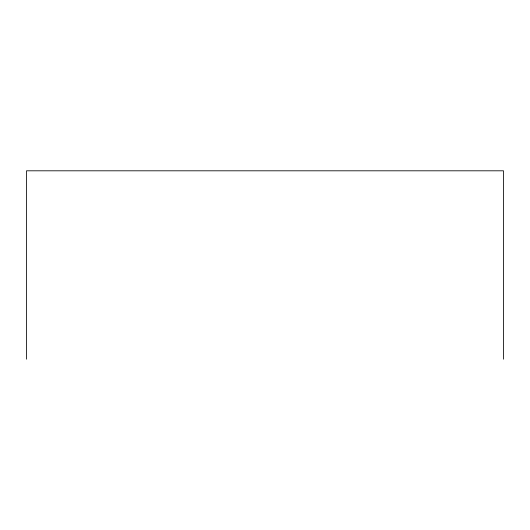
<?xml version="1.0" encoding="UTF-8"?>
<svg xmlns="http://www.w3.org/2000/svg" width="530" height="530" viewBox="0 0 530 530"><rect width="100%" height="100%" fill="white"/><g stroke="black" fill="none" stroke-linecap="round" stroke-linejoin="round"><path stroke-width="0.79" d="M503.5 359.194L503.5 170.806L26.5 170.806L26.5 359.194"/></g></svg>
